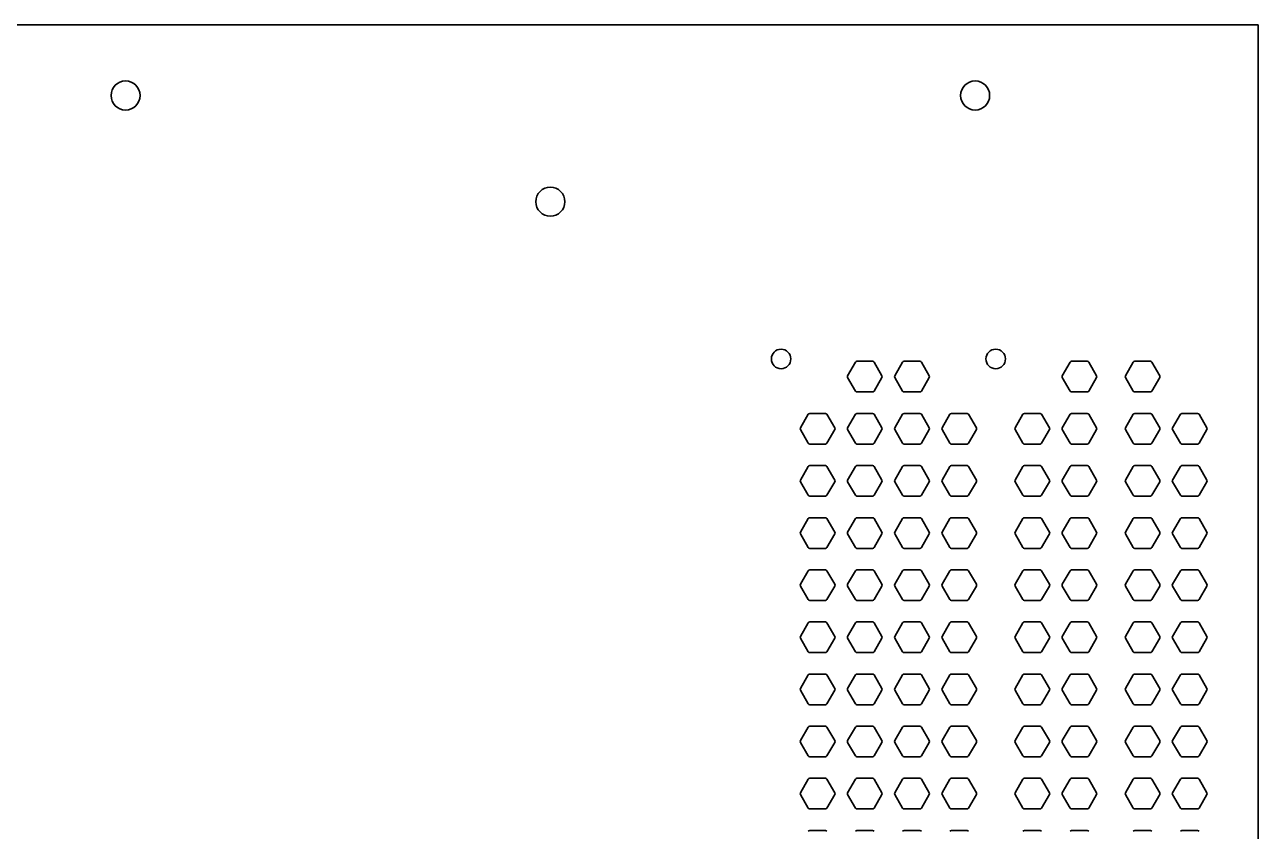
# Model space of a CAD drawing. Extents: x -697 to 0, y 0 to 458.
# Drawn here: x -348.5 to 0, y 230.2 to 458 of the extents above; entities that cross this region are included whole.
import ezdxf

# ---------------------------------------------------------------- set-up
doc = ezdxf.new("R2010")
doc.units = 0

msp = doc.modelspace()

# ---------------------------------------------------------------- linework, layer by layer
at = {"color": 7, "lineweight": 35}
for p in [(-682, 458.033808), (0, 0)]:
    msp.add_line(p, (0, 458.033808), dxfattribs=at)
at = {"color": 7, "lineweight": 35, "ltscale": 0.110566}
for p, q in [((-113.811004, 362.704289), (-116.022329, 358.874162)), ((-108.955342, 362.954289), (-113.377992, 362.954289)), ((-106.311004, 358.874162), (-108.522329, 362.704289)), ((-100.477671, 362.704289), (-102.688996, 358.874162)), ((-95.622008, 362.954289), (-100.044658, 362.954289)), ((-92.977671, 358.874162), (-95.188996, 362.704289)), ((-53.172948, 362.704289), (-55.384273, 358.874162)), ((-48.317286, 362.954289), (-52.739935, 362.954289)), ((-45.672948, 358.874162), (-47.884273, 362.70429)), ((-37.561076, 358.874162), (-35.349751, 362.704289)), ((-34.916738, 362.954289), (-30.494088, 362.954289)), ((-30.061076, 362.704289), (-27.849751, 358.874162)), ((-116.022329, 358.374162), (-113.811004, 354.544035)), ((-108.522329, 354.544035), (-106.311004, 358.374162)), ((-102.688996, 358.374162), (-100.477671, 354.544035)), ((-95.188996, 354.544035), (-92.977671, 358.374162)), ((-55.384273, 358.374162), (-53.172948, 354.544035)), ((-47.884273, 354.544035), (-45.672948, 358.374162)), ((-35.349751, 354.544035), (-37.561076, 358.374162)), ((-27.849751, 358.374162), (-30.061076, 354.544035)), ((-113.377992, 354.294035), (-108.955342, 354.294035)), ((-100.044658, 354.294035), (-95.622008, 354.294035)), ((-52.739935, 354.294035), (-48.317286, 354.294035)), ((-30.494088, 354.294035), (-34.916738, 354.294035)), ((-127.144338, 347.9815), (-129.355662, 344.151373)), ((-122.288675, 348.2315), (-126.711325, 348.2315)), ((-119.644338, 344.151373), (-121.855662, 347.9815)), ((-113.811004, 347.9815), (-116.022329, 344.151373)), ((-108.955342, 348.2315), (-113.377992, 348.2315)), ((-106.311004, 344.151373), (-108.522329, 347.9815)), ((-100.477671, 347.9815), (-102.688996, 344.151373)), ((-95.622008, 348.2315), (-100.044658, 348.2315)), ((-92.977671, 344.151373), (-95.188996, 347.9815)), ((-87.144338, 347.9815), (-89.355662, 344.151373)), ((-82.288675, 348.2315), (-86.711325, 348.2315)), ((-79.644338, 344.151373), (-81.855662, 347.9815)), ((-66.506281, 347.9815), (-68.717606, 344.151373)), ((-61.650619, 348.2315), (-66.073269, 348.2315)), ((-59.006281, 344.151373), (-61.217606, 347.9815)), ((-53.172948, 347.9815), (-55.384273, 344.151373)), ((-48.317286, 348.2315), (-52.739935, 348.2315)), ((-45.672948, 344.151373), (-47.884273, 347.9815)), ((-37.561076, 344.151373), (-35.349751, 347.9815)), ((-34.916738, 348.2315), (-30.494088, 348.2315)), ((-30.061076, 347.9815), (-27.849751, 344.151373)), ((-24.227742, 344.151373), (-22.016417, 347.9815)), ((-21.583405, 348.2315), (-17.160755, 348.2315)), ((-16.727742, 347.9815), (-14.516417, 344.151373)), ((-129.355662, 343.651373), (-127.144338, 339.821246)), ((-121.855662, 339.821246), (-119.644338, 343.651373)), ((-116.022329, 343.651373), (-113.811004, 339.821246)), ((-108.522329, 339.821246), (-106.311004, 343.651373)), ((-102.688996, 343.651373), (-100.477671, 339.821246)), ((-95.188996, 339.821246), (-92.977671, 343.651373)), ((-89.355662, 343.651373), (-87.144338, 339.821246)), ((-81.855662, 339.821246), (-79.644338, 343.651373)), ((-68.717606, 343.651373), (-66.506281, 339.821246)), ((-61.217606, 339.821246), (-59.006281, 343.651373)), ((-55.384273, 343.651373), (-53.172948, 339.821246)), ((-47.884273, 339.821246), (-45.672948, 343.651373)), ((-35.349751, 339.821246), (-37.561076, 343.651373)), ((-27.849751, 343.651373), (-30.061076, 339.821246)), ((-22.016417, 339.821246), (-24.227742, 343.651373)), ((-14.516417, 343.651373), (-16.727742, 339.821246)), ((-126.711325, 339.571246), (-122.288675, 339.571246)), ((-113.377992, 339.571246), (-108.955342, 339.571246)), ((-100.044658, 339.571246), (-95.622008, 339.571246)), ((-86.711325, 339.571246), (-82.288675, 339.571246)), ((-66.073269, 339.571246), (-61.650619, 339.571246)), ((-52.739935, 339.571246), (-48.317286, 339.571246)), ((-30.494088, 339.571246), (-34.916738, 339.571246)), ((-17.160755, 339.571246), (-21.583405, 339.571246)), ((-127.144338, 333.25871), (-129.355662, 329.428583)), ((-122.288675, 333.50871), (-126.711325, 333.50871)), ((-119.644338, 329.428583), (-121.855662, 333.25871)), ((-113.811004, 333.25871), (-116.022329, 329.428583)), ((-108.955342, 333.50871), (-113.377992, 333.50871)), ((-106.311004, 329.428583), (-108.522329, 333.25871)), ((-100.477671, 333.25871), (-102.688996, 329.428583)), ((-95.622008, 333.50871), (-100.044658, 333.50871)), ((-92.977671, 329.428583), (-95.188996, 333.25871)), ((-87.144338, 333.25871), (-89.355662, 329.428583)), ((-82.288675, 333.50871), (-86.711325, 333.50871)), ((-79.644338, 329.428583), (-81.855662, 333.25871)), ((-66.506281, 333.25871), (-68.717606, 329.428583)), ((-61.650619, 333.50871), (-66.073269, 333.50871)), ((-59.006281, 329.428583), (-61.217606, 333.25871)), ((-53.172948, 333.25871), (-55.384273, 329.428583)), ((-48.317286, 333.50871), (-52.739935, 333.50871)), ((-45.672948, 329.428583), (-47.884273, 333.25871)), ((-37.561076, 329.428583), (-35.349751, 333.25871)), ((-34.916738, 333.50871), (-30.494088, 333.50871)), ((-30.061076, 333.25871), (-27.849751, 329.428583)), ((-24.227742, 329.428583), (-22.016417, 333.25871)), ((-21.583405, 333.50871), (-17.160755, 333.50871)), ((-16.727742, 333.25871), (-14.516417, 329.428583)), ((-129.355662, 328.928583), (-127.144338, 325.098456)), ((-121.855662, 325.098456), (-119.644338, 328.928583)), ((-116.022329, 328.928583), (-113.811004, 325.098456)), ((-108.522329, 325.098456), (-106.311004, 328.928583)), ((-102.688996, 328.928583), (-100.477671, 325.098456)), ((-95.188996, 325.098456), (-92.977671, 328.928583)), ((-89.355662, 328.928583), (-87.144338, 325.098456)), ((-81.855662, 325.098456), (-79.644338, 328.928583)), ((-68.717606, 328.928583), (-66.506281, 325.098456)), ((-61.217606, 325.098456), (-59.006281, 328.928583)), ((-55.384273, 328.928583), (-53.172948, 325.098456)), ((-47.884273, 325.098456), (-45.672948, 328.928583)), ((-35.349751, 325.098456), (-37.561076, 328.928583)), ((-27.849751, 328.928583), (-30.061076, 325.098456)), ((-22.016417, 325.098456), (-24.227742, 328.928583)), ((-14.516417, 328.928583), (-16.727742, 325.098456)), ((-126.711325, 324.848456), (-122.288675, 324.848456)), ((-113.377992, 324.848456), (-108.955342, 324.848456)), ((-100.044658, 324.848456), (-95.622008, 324.848456)), ((-86.711325, 324.848456), (-82.288675, 324.848456)), ((-66.073269, 324.848456), (-61.650619, 324.848456)), ((-52.739935, 324.848456), (-48.317286, 324.848456)), ((-30.494088, 324.848456), (-34.916738, 324.848456)), ((-17.160755, 324.848456), (-21.583405, 324.848456)), ((-127.144338, 318.53592), (-129.355662, 314.705793)), ((-122.288675, 318.78592), (-126.711325, 318.78592)), ((-119.644338, 314.705793), (-121.855662, 318.53592)), ((-113.811004, 318.53592), (-116.022329, 314.705793)), ((-108.955342, 318.78592), (-113.377992, 318.78592)), ((-106.311004, 314.705793), (-108.522329, 318.53592)), ((-100.477671, 318.53592), (-102.688996, 314.705793)), ((-95.622008, 318.78592), (-100.044658, 318.78592)), ((-92.977671, 314.705793), (-95.188996, 318.53592)), ((-87.144338, 318.53592), (-89.355662, 314.705793)), ((-82.288675, 318.78592), (-86.711325, 318.78592)), ((-79.644338, 314.705793), (-81.855662, 318.53592)), ((-66.506281, 318.53592), (-68.717606, 314.705793)), ((-61.650619, 318.78592), (-66.073269, 318.78592)), ((-59.006281, 314.705793), (-61.217606, 318.53592)), ((-53.172948, 318.53592), (-55.384273, 314.705793)), ((-48.317286, 318.78592), (-52.739935, 318.78592)), ((-45.672948, 314.705793), (-47.884273, 318.53592)), ((-37.561076, 314.705793), (-35.349751, 318.53592)), ((-34.916738, 318.78592), (-30.494088, 318.78592)), ((-30.061076, 318.53592), (-27.849751, 314.705793)), ((-24.227742, 314.705793), (-22.016417, 318.53592)), ((-21.583405, 318.78592), (-17.160755, 318.78592)), ((-16.727742, 318.53592), (-14.516417, 314.705793)), ((-129.355662, 314.205793), (-127.144338, 310.375666)), ((-121.855662, 310.375666), (-119.644338, 314.205793)), ((-116.022329, 314.205793), (-113.811004, 310.375666)), ((-108.522329, 310.375666), (-106.311004, 314.205793)), ((-102.688996, 314.205793), (-100.477671, 310.375666)), ((-95.188996, 310.375666), (-92.977671, 314.205793)), ((-89.355662, 314.205793), (-87.144338, 310.375666)), ((-81.855662, 310.375666), (-79.644338, 314.205793)), ((-68.717606, 314.205793), (-66.506281, 310.375666)), ((-61.217606, 310.375666), (-59.006281, 314.205793)), ((-55.384273, 314.205793), (-53.172948, 310.375666)), ((-47.884273, 310.375666), (-45.672948, 314.205793)), ((-35.349751, 310.375666), (-37.561076, 314.205793)), ((-27.849751, 314.205793), (-30.061076, 310.375666)), ((-22.016417, 310.375666), (-24.227742, 314.205793)), ((-14.516417, 314.205793), (-16.727742, 310.375666)), ((-126.711325, 310.125666), (-122.288675, 310.125666)), ((-113.377992, 310.125666), (-108.955342, 310.125666)), ((-100.044658, 310.125666), (-95.622008, 310.125666)), ((-86.711325, 310.125666), (-82.288675, 310.125666)), ((-66.073269, 310.125666), (-61.650619, 310.125666)), ((-52.739935, 310.125666), (-48.317286, 310.125666)), ((-30.494088, 310.125666), (-34.916738, 310.125666)), ((-17.160755, 310.125666), (-21.583405, 310.125666)), ((-127.144338, 303.813131), (-129.355662, 299.983004)), ((-122.288675, 304.063131), (-126.711325, 304.063131)), ((-119.644338, 299.983004), (-121.855662, 303.813131)), ((-113.811004, 303.813131), (-116.022329, 299.983004)), ((-108.955342, 304.063131), (-113.377992, 304.063131)), ((-106.311004, 299.983004), (-108.522329, 303.813131)), ((-100.477671, 303.813131), (-102.688996, 299.983004)), ((-95.622008, 304.063131), (-100.044658, 304.063131)), ((-92.977671, 299.983004), (-95.188996, 303.813131)), ((-87.144338, 303.813131), (-89.355662, 299.983004)), ((-82.288675, 304.063131), (-86.711325, 304.063131)), ((-79.644338, 299.983004), (-81.855662, 303.813131)), ((-66.506281, 303.813131), (-68.717606, 299.983004)), ((-61.650619, 304.063131), (-66.073269, 304.063131)), ((-59.006281, 299.983004), (-61.217606, 303.813131)), ((-53.172948, 303.813131), (-55.384273, 299.983004)), ((-48.317286, 304.063131), (-52.739935, 304.063131)), ((-45.672948, 299.983004), (-47.884273, 303.813131)), ((-37.561076, 299.983004), (-35.349751, 303.813131)), ((-34.916738, 304.063131), (-30.494088, 304.063131)), ((-30.061076, 303.813131), (-27.849751, 299.983004)), ((-24.227742, 299.983004), (-22.016417, 303.813131)), ((-21.583405, 304.063131), (-17.160755, 304.063131)), ((-16.727742, 303.813131), (-14.516417, 299.983004)), ((-129.355662, 299.483004), (-127.144338, 295.652877)), ((-121.855662, 295.652877), (-119.644338, 299.483004)), ((-116.022329, 299.483004), (-113.811004, 295.652877)), ((-108.522329, 295.652877), (-106.311004, 299.483004)), ((-102.688996, 299.483004), (-100.477671, 295.652877)), ((-95.188996, 295.652877), (-92.977671, 299.483004)), ((-89.355662, 299.483004), (-87.144338, 295.652877)), ((-81.855662, 295.652877), (-79.644338, 299.483004)), ((-68.717606, 299.483004), (-66.506281, 295.652877)), ((-61.217606, 295.652877), (-59.006281, 299.483004)), ((-55.384273, 299.483004), (-53.172948, 295.652877)), ((-47.884273, 295.652877), (-45.672948, 299.483004)), ((-35.349751, 295.652877), (-37.561076, 299.483004)), ((-27.849751, 299.483004), (-30.061076, 295.652877)), ((-22.016417, 295.652877), (-24.227742, 299.483004)), ((-14.516417, 299.483004), (-16.727742, 295.652877)), ((-126.711325, 295.402877), (-122.288675, 295.402877)), ((-113.377992, 295.402877), (-108.955342, 295.402877)), ((-100.044658, 295.402877), (-95.622008, 295.402877)), ((-86.711325, 295.402877), (-82.288675, 295.402877)), ((-66.073269, 295.402877), (-61.650619, 295.402877)), ((-52.739935, 295.402877), (-48.317286, 295.402877)), ((-30.494088, 295.402877), (-34.916738, 295.402877)), ((-17.160755, 295.402877), (-21.583405, 295.402877)), ((-122.288675, 289.340341), (-126.711325, 289.340341)), ((-108.955342, 289.340341), (-113.377992, 289.340341)), ((-95.622008, 289.340341), (-100.044658, 289.340341)), ((-82.288675, 289.340341), (-86.711325, 289.340341)), ((-61.650619, 289.340341), (-66.073269, 289.340341)), ((-48.317286, 289.340341), (-52.739935, 289.340341)), ((-34.916738, 289.340341), (-30.494088, 289.340341)), ((-21.583405, 289.340341), (-17.160755, 289.340341)), ((-127.144338, 289.090341), (-129.355662, 285.260214)), ((-119.644338, 285.260214), (-121.855662, 289.090341)), ((-113.811004, 289.090341), (-116.022329, 285.260214)), ((-106.311004, 285.260214), (-108.522329, 289.090341)), ((-100.477671, 289.090341), (-102.688996, 285.260214)), ((-92.977671, 285.260214), (-95.188996, 289.090341)), ((-87.144338, 289.090341), (-89.355662, 285.260214)), ((-79.644338, 285.260214), (-81.855662, 289.090341)), ((-66.506281, 289.090341), (-68.717606, 285.260214)), ((-59.006281, 285.260214), (-61.217606, 289.090341)), ((-53.172948, 289.090341), (-55.384273, 285.260214)), ((-45.672948, 285.260214), (-47.884273, 289.090341)), ((-37.561076, 285.260214), (-35.349751, 289.090341)), ((-30.061076, 289.090341), (-27.849751, 285.260214)), ((-24.227742, 285.260214), (-22.016417, 289.090341)), ((-16.727742, 289.090341), (-14.516417, 285.260214)), ((-129.355662, 284.760214), (-127.144338, 280.930087)), ((-121.855662, 280.930087), (-119.644338, 284.760214)), ((-116.022329, 284.760214), (-113.811004, 280.930087)), ((-108.522329, 280.930087), (-106.311004, 284.760214)), ((-102.688996, 284.760214), (-100.477671, 280.930087)), ((-95.188996, 280.930087), (-92.977671, 284.760214)), ((-89.355662, 284.760214), (-87.144338, 280.930087)), ((-81.855662, 280.930087), (-79.644338, 284.760214)), ((-68.717606, 284.760214), (-66.506281, 280.930087)), ((-61.217606, 280.930087), (-59.006281, 284.760214)), ((-55.384273, 284.760214), (-53.172948, 280.930087)), ((-47.884273, 280.930087), (-45.672948, 284.760214)), ((-35.349751, 280.930087), (-37.561076, 284.760214)), ((-27.849751, 284.760214), (-30.061076, 280.930087)), ((-22.016417, 280.930087), (-24.227742, 284.760214)), ((-14.516417, 284.760214), (-16.727742, 280.930087)), ((-126.711325, 280.680087), (-122.288675, 280.680087)), ((-113.377992, 280.680087), (-108.955342, 280.680087)), ((-100.044658, 280.680087), (-95.622008, 280.680087)), ((-86.711325, 280.680087), (-82.288675, 280.680087)), ((-66.073269, 280.680087), (-61.650619, 280.680087)), ((-52.739935, 280.680087), (-48.317286, 280.680087)), ((-30.494088, 280.680087), (-34.916738, 280.680087)), ((-17.160755, 280.680087), (-21.583405, 280.680087)), ((-127.144338, 274.367551), (-129.355662, 270.537424)), ((-122.288675, 274.617551), (-126.711325, 274.617551)), ((-119.644338, 270.537424), (-121.855662, 274.367551)), ((-113.811004, 274.367551), (-116.022329, 270.537424)), ((-108.955342, 274.617551), (-113.377992, 274.617551)), ((-106.311004, 270.537424), (-108.522329, 274.367551)), ((-100.477671, 274.367551), (-102.688996, 270.537424)), ((-95.622008, 274.617551), (-100.044658, 274.617551)), ((-92.977671, 270.537424), (-95.188996, 274.367551)), ((-87.144338, 274.367551), (-89.355662, 270.537424)), ((-82.288675, 274.617551), (-86.711325, 274.617551)), ((-79.644338, 270.537424), (-81.855662, 274.367551)), ((-66.506281, 274.367551), (-68.717606, 270.537424)), ((-61.650619, 274.617551), (-66.073269, 274.617551)), ((-59.006281, 270.537424), (-61.217606, 274.367551)), ((-53.172948, 274.367551), (-55.384273, 270.537424)), ((-48.317286, 274.617551), (-52.739935, 274.617551)), ((-45.672948, 270.537424), (-47.884273, 274.367551)), ((-37.561076, 270.537424), (-35.349751, 274.367551)), ((-34.916738, 274.617551), (-30.494088, 274.617551)), ((-30.061076, 274.367551), (-27.849751, 270.537424)), ((-24.227742, 270.537424), (-22.016417, 274.367551)), ((-21.583405, 274.617551), (-17.160755, 274.617551)), ((-16.727742, 274.367551), (-14.516417, 270.537424)), ((-129.355662, 270.037424), (-127.144338, 266.207297)), ((-121.855662, 266.207297), (-119.644338, 270.037424)), ((-116.022329, 270.037424), (-113.811004, 266.207297)), ((-108.522329, 266.207297), (-106.311004, 270.037424)), ((-102.688996, 270.037424), (-100.477671, 266.207297)), ((-95.188996, 266.207297), (-92.977671, 270.037424)), ((-89.355662, 270.037424), (-87.144338, 266.207297)), ((-81.855662, 266.207297), (-79.644338, 270.037424)), ((-68.717606, 270.037424), (-66.506281, 266.207297)), ((-61.217606, 266.207297), (-59.006281, 270.037424)), ((-55.384273, 270.037424), (-53.172948, 266.207297)), ((-47.884273, 266.207297), (-45.672948, 270.037424)), ((-35.349751, 266.207297), (-37.561076, 270.037424)), ((-27.849751, 270.037424), (-30.061076, 266.207297)), ((-22.016417, 266.207297), (-24.227742, 270.037424)), ((-14.516417, 270.037424), (-16.727742, 266.207297)), ((-126.711325, 265.957297), (-122.288675, 265.957297)), ((-113.377992, 265.957297), (-108.955342, 265.957297)), ((-100.044658, 265.957297), (-95.622008, 265.957297)), ((-86.711325, 265.957297), (-82.288675, 265.957297)), ((-66.073269, 265.957297), (-61.650619, 265.957297)), ((-52.739935, 265.957297), (-48.317286, 265.957297)), ((-30.494088, 265.957297), (-34.916738, 265.957297)), ((-17.160755, 265.957297), (-21.583405, 265.957297)), ((-127.144338, 259.644762), (-129.355662, 255.814635)), ((-122.288675, 259.894762), (-126.711325, 259.894762)), ((-119.644338, 255.814635), (-121.855662, 259.644762)), ((-113.811004, 259.644762), (-116.022329, 255.814635)), ((-108.955342, 259.894762), (-113.377992, 259.894762)), ((-106.311004, 255.814635), (-108.522329, 259.644762)), ((-100.477671, 259.644762), (-102.688996, 255.814635)), ((-95.622008, 259.894762), (-100.044658, 259.894762)), ((-92.977671, 255.814635), (-95.188996, 259.644762)), ((-87.144338, 259.644762), (-89.355662, 255.814635)), ((-82.288675, 259.894762), (-86.711325, 259.894762)), ((-79.644338, 255.814635), (-81.855662, 259.644762)), ((-66.506281, 259.644762), (-68.717606, 255.814635)), ((-61.650619, 259.894762), (-66.073269, 259.894762)), ((-59.006281, 255.814635), (-61.217606, 259.644762)), ((-53.172948, 259.644762), (-55.384273, 255.814635)), ((-48.317286, 259.894762), (-52.739935, 259.894762)), ((-45.672948, 255.814635), (-47.884273, 259.644762)), ((-37.561076, 255.814635), (-35.349751, 259.644762)), ((-34.916738, 259.894762), (-30.494088, 259.894762)), ((-30.061076, 259.644762), (-27.849751, 255.814635)), ((-24.227742, 255.814635), (-22.016417, 259.644762)), ((-21.583405, 259.894762), (-17.160755, 259.894762)), ((-16.727742, 259.644762), (-14.516417, 255.814635)), ((-129.355662, 255.314635), (-127.144338, 251.484508)), ((-121.855662, 251.484508), (-119.644338, 255.314635)), ((-116.022329, 255.314635), (-113.811004, 251.484508)), ((-108.522329, 251.484508), (-106.311004, 255.314635)), ((-102.688996, 255.314635), (-100.477671, 251.484508)), ((-95.188996, 251.484508), (-92.977671, 255.314635)), ((-89.355662, 255.314635), (-87.144338, 251.484508)), ((-81.855662, 251.484508), (-79.644338, 255.314635)), ((-68.717606, 255.314635), (-66.506281, 251.484508)), ((-61.217606, 251.484508), (-59.006281, 255.314635)), ((-55.384273, 255.314635), (-53.172948, 251.484508)), ((-47.884273, 251.484508), (-45.672948, 255.314635)), ((-35.349751, 251.484508), (-37.561076, 255.314635)), ((-27.849751, 255.314635), (-30.061076, 251.484508)), ((-22.016417, 251.484508), (-24.227742, 255.314635)), ((-14.516417, 255.314635), (-16.727742, 251.484508)), ((-126.711325, 251.234508), (-122.288675, 251.234508)), ((-113.377992, 251.234508), (-108.955342, 251.234508)), ((-100.044658, 251.234508), (-95.622008, 251.234508)), ((-86.711325, 251.234508), (-82.288675, 251.234508)), ((-66.073269, 251.234508), (-61.650619, 251.234508)), ((-52.739935, 251.234508), (-48.317286, 251.234508)), ((-30.494088, 251.234508), (-34.916738, 251.234508)), ((-17.160755, 251.234508), (-21.583405, 251.234508)), ((-127.144338, 244.921972), (-129.355662, 241.091845)), ((-122.288675, 245.171972), (-126.711325, 245.171972)), ((-119.644338, 241.091845), (-121.855662, 244.921972)), ((-113.811004, 244.921972), (-116.022329, 241.091845)), ((-108.955342, 245.171972), (-113.377992, 245.171972)), ((-106.311004, 241.091845), (-108.522329, 244.921972)), ((-100.477671, 244.921972), (-102.688996, 241.091845)), ((-95.622008, 245.171972), (-100.044658, 245.171972)), ((-92.977671, 241.091845), (-95.188996, 244.921972)), ((-87.144338, 244.921972), (-89.355662, 241.091845)), ((-82.288675, 245.171972), (-86.711325, 245.171972)), ((-79.644338, 241.091845), (-81.855662, 244.921972)), ((-66.506281, 244.921972), (-68.717606, 241.091845)), ((-61.650619, 245.171972), (-66.073269, 245.171972)), ((-59.006281, 241.091845), (-61.217606, 244.921972)), ((-53.172948, 244.921972), (-55.384273, 241.091845)), ((-48.317286, 245.171972), (-52.739935, 245.171972)), ((-45.672948, 241.091845), (-47.884273, 244.921972)), ((-37.561076, 241.091845), (-35.349751, 244.921972)), ((-34.916738, 245.171972), (-30.494088, 245.171972)), ((-30.061076, 244.921972), (-27.849751, 241.091845)), ((-24.227742, 241.091845), (-22.016417, 244.921972)), ((-21.583405, 245.171972), (-17.160755, 245.171972)), ((-16.727742, 244.921972), (-14.516417, 241.091845)), ((-129.355662, 240.591845), (-127.144338, 236.761718)), ((-121.855662, 236.761718), (-119.644338, 240.591845)), ((-116.022329, 240.591845), (-113.811004, 236.761718)), ((-108.522329, 236.761718), (-106.311004, 240.591845)), ((-102.688996, 240.591845), (-100.477671, 236.761718)), ((-95.188996, 236.761718), (-92.977671, 240.591845)), ((-89.355662, 240.591845), (-87.144338, 236.761718)), ((-81.855662, 236.761718), (-79.644338, 240.591845)), ((-68.717606, 240.591845), (-66.506281, 236.761718)), ((-61.217606, 236.761718), (-59.006281, 240.591845)), ((-55.384273, 240.591845), (-53.172948, 236.761718)), ((-47.884273, 236.761718), (-45.672948, 240.591845)), ((-35.349751, 236.761718), (-37.561076, 240.591845)), ((-27.849751, 240.591845), (-30.061076, 236.761718)), ((-22.016417, 236.761718), (-24.227742, 240.591845)), ((-14.516417, 240.591845), (-16.727742, 236.761718)), ((-126.711325, 236.511718), (-122.288675, 236.511718)), ((-113.377992, 236.511718), (-108.955342, 236.511718)), ((-100.044658, 236.511718), (-95.622008, 236.511718)), ((-86.711325, 236.511718), (-82.288675, 236.511718)), ((-66.073269, 236.511718), (-61.650619, 236.511718)), ((-52.739935, 236.511718), (-48.317286, 236.511718)), ((-30.494088, 236.511718), (-34.916738, 236.511718)), ((-17.160755, 236.511718), (-21.583405, 236.511718)), ((-122.288675, 230.449182), (-126.711325, 230.449182)), ((-108.955342, 230.449182), (-113.377992, 230.449182)), ((-95.622008, 230.449182), (-100.044658, 230.449182)), ((-82.288675, 230.449182), (-86.711325, 230.449182)), ((-61.650619, 230.449182), (-66.073269, 230.449182)), ((-48.317286, 230.449182), (-52.739935, 230.449182)), ((-34.916738, 230.449182), (-30.494088, 230.449182)), ((-21.583405, 230.449182), (-17.160755, 230.449182))]:
    msp.add_line(p, q, dxfattribs=at)
at = {"color": 7, "lineweight": 35}
for centre, radius in [((-320, 438.033808), 4.1), ((-80, 438.033808), 4.1), ((-200, 408.033808), 4.1), ((-134.819028, 363.624162), 2.750005), ((-74.180972, 363.624162), 2.750005)]:
    msp.add_circle(centre, radius, dxfattribs=at)
for centre, radius, start, end in [((-113.377991, 362.454288), 0.500001, 90.000097, 149.999903), ((-108.955343, 362.454288), 0.500001, 30.000097, 89.999903), ((-100.044657, 362.454288), 0.500001, 90.000097, 149.999903), ((-95.622009, 362.454288), 0.500001, 30.000097, 89.999903), ((-52.73974, 362.453951), 0.500338, 90.022352, 149.977648), ((-48.317481, 362.453951), 0.500338, 30.022352, 89.977648), ((-34.916514, 362.453901), 0.500388, 90.025656, 149.974344), ((-30.494312, 362.453901), 0.500388, 30.025656, 89.974344), ((-115.589315, 358.624162), 0.500001, 150.000097, 209.999903), ((-106.744019, 358.624162), 0.500001, 330.000097, 29.999903), ((-102.255981, 358.624162), 0.500001, 150.000097, 209.999903), ((-93.410685, 358.624162), 0.500001, 330.000097, 29.999903), ((-54.95087, 358.624162), 0.500338, 150.022352, 209.977648), ((-46.106351, 358.624162), 0.500338, 330.022352, 29.977648), ((-37.127615, 358.624162), 0.500388, 150.025656, 209.974344), ((-28.283211, 358.624162), 0.500388, 330.025656, 29.974344), ((-113.377991, 354.794037), 0.500001, 210.000097, 269.999903), ((-108.955343, 354.794037), 0.500001, 270.000097, 329.999903), ((-100.044657, 354.794037), 0.500001, 210.000097, 269.999903), ((-95.622009, 354.794037), 0.500001, 270.000097, 329.999903), ((-52.73974, 354.794374), 0.500338, 210.022352, 269.977648), ((-48.317481, 354.794374), 0.500338, 270.022352, 329.977648), ((-34.916514, 354.794424), 0.500388, 210.025656, 269.974344), ((-30.494312, 354.794424), 0.500388, 270.025656, 329.974344), ((-126.711324, 347.731498), 0.500001, 90.000097, 149.999903), ((-122.288676, 347.731498), 0.500001, 30.000097, 89.999903), ((-113.377991, 347.731498), 0.500001, 90.000097, 149.999903), ((-108.955343, 347.731498), 0.500001, 30.000097, 89.999903), ((-100.044657, 347.731498), 0.500001, 90.000097, 149.999903), ((-95.622009, 347.731498), 0.500001, 30.000097, 89.999903), ((-86.711324, 347.731498), 0.500001, 90.000097, 149.999903), ((-82.288676, 347.731498), 0.500001, 30.000097, 89.999903), ((-66.073074, 347.731162), 0.500338, 90.022352, 149.977648), ((-61.650814, 347.731162), 0.500338, 30.022352, 89.977648), ((-52.73974, 347.731162), 0.500338, 90.022352, 149.977648), ((-48.317481, 347.731162), 0.500338, 30.022352, 89.977648), ((-34.916514, 347.731112), 0.500388, 90.025656, 149.974344), ((-30.494312, 347.731112), 0.500388, 30.025656, 89.974344), ((-21.583181, 347.731112), 0.500388, 90.025656, 149.974344), ((-17.160979, 347.731112), 0.500388, 30.025656, 89.974344), ((-128.922648, 343.901373), 0.500001, 150.000097, 209.999903), ((-120.077352, 343.901373), 0.500001, 330.000097, 29.999903), ((-115.589315, 343.901373), 0.500001, 150.000097, 209.999903), ((-106.744019, 343.901373), 0.500001, 330.000097, 29.999903), ((-102.255981, 343.901373), 0.500001, 150.000097, 209.999903), ((-93.410685, 343.901373), 0.500001, 330.000097, 29.999903), ((-88.922648, 343.901373), 0.500001, 150.000097, 209.999903), ((-80.077352, 343.901373), 0.500001, 330.000097, 29.999903), ((-68.284203, 343.901373), 0.500338, 150.022352, 209.977648), ((-59.439685, 343.901373), 0.500338, 330.022352, 29.977648), ((-54.95087, 343.901373), 0.500338, 150.022352, 209.977648), ((-46.106351, 343.901373), 0.500338, 330.022352, 29.977648), ((-37.127615, 343.901373), 0.500388, 150.025656, 209.974344), ((-28.283211, 343.901373), 0.500388, 330.025656, 29.974344), ((-23.794281, 343.901373), 0.500388, 150.025656, 209.974344), ((-14.949878, 343.901373), 0.500388, 330.025656, 29.974344), ((-126.711324, 340.071247), 0.500001, 210.000097, 269.999903), ((-122.288676, 340.071247), 0.500001, 270.000097, 329.999903), ((-113.377991, 340.071247), 0.500001, 210.000097, 269.999903), ((-108.955343, 340.071247), 0.500001, 270.000097, 329.999903), ((-100.044657, 340.071247), 0.500001, 210.000097, 269.999903), ((-95.622009, 340.071247), 0.500001, 270.000097, 329.999903), ((-86.711324, 340.071247), 0.500001, 210.000097, 269.999903), ((-82.288676, 340.071247), 0.500001, 270.000097, 329.999903), ((-66.073074, 340.071584), 0.500338, 210.022352, 269.977648), ((-61.650814, 340.071584), 0.500338, 270.022352, 329.977648), ((-52.73974, 340.071584), 0.500338, 210.022352, 269.977648), ((-48.317481, 340.071584), 0.500338, 270.022352, 329.977648), ((-34.916514, 340.071634), 0.500388, 210.025656, 269.974344), ((-30.494312, 340.071634), 0.500388, 270.025656, 329.974344), ((-21.583181, 340.071634), 0.500388, 210.025656, 269.974344), ((-17.160979, 340.071634), 0.500388, 270.025656, 329.974344), ((-126.711324, 333.008709), 0.500001, 90.000097, 149.999903), ((-122.288676, 333.008709), 0.500001, 30.000097, 89.999903), ((-113.377991, 333.008709), 0.500001, 90.000097, 149.999903), ((-108.955343, 333.008709), 0.500001, 30.000097, 89.999903), ((-100.044657, 333.008709), 0.500001, 90.000097, 149.999903), ((-95.622009, 333.008709), 0.500001, 30.000097, 89.999903), ((-86.711324, 333.008709), 0.500001, 90.000097, 149.999903), ((-82.288676, 333.008709), 0.500001, 30.000097, 89.999903), ((-66.073074, 333.008372), 0.500338, 90.022352, 149.977648), ((-61.650814, 333.008372), 0.500338, 30.022352, 89.977648), ((-52.73974, 333.008372), 0.500338, 90.022352, 149.977648), ((-48.317481, 333.008372), 0.500338, 30.022352, 89.977648), ((-34.916514, 333.008322), 0.500388, 90.025656, 149.974344), ((-30.494312, 333.008322), 0.500388, 30.025656, 89.974344), ((-21.583181, 333.008322), 0.500388, 90.025656, 149.974344), ((-17.160979, 333.008322), 0.500388, 30.025656, 89.974344), ((-128.922648, 329.178583), 0.500001, 150.000097, 209.999903), ((-120.077352, 329.178583), 0.500001, 330.000097, 29.999903), ((-115.589315, 329.178583), 0.500001, 150.000097, 209.999903), ((-106.744019, 329.178583), 0.500001, 330.000097, 29.999903), ((-102.255981, 329.178583), 0.500001, 150.000097, 209.999903), ((-93.410685, 329.178583), 0.500001, 330.000097, 29.999903), ((-88.922648, 329.178583), 0.500001, 150.000097, 209.999903), ((-80.077352, 329.178583), 0.500001, 330.000097, 29.999903), ((-68.284203, 329.178583), 0.500338, 150.022352, 209.977648), ((-59.439685, 329.178583), 0.500338, 330.022352, 29.977648), ((-54.95087, 329.178583), 0.500338, 150.022352, 209.977648), ((-46.106351, 329.178583), 0.500338, 330.022352, 29.977648), ((-37.127615, 329.178583), 0.500388, 150.025656, 209.974344), ((-28.283211, 329.178583), 0.500388, 330.025656, 29.974344), ((-23.794281, 329.178583), 0.500388, 150.025656, 209.974344), ((-14.949878, 329.178583), 0.500388, 330.025656, 29.974344), ((-126.711324, 325.348458), 0.500001, 210.000097, 269.999903), ((-122.288676, 325.348458), 0.500001, 270.000097, 329.999903), ((-113.377991, 325.348458), 0.500001, 210.000097, 269.999903), ((-108.955343, 325.348458), 0.500001, 270.000097, 329.999903), ((-100.044657, 325.348458), 0.500001, 210.000097, 269.999903), ((-95.622009, 325.348458), 0.500001, 270.000097, 329.999903), ((-86.711324, 325.348458), 0.500001, 210.000097, 269.999903), ((-82.288676, 325.348458), 0.500001, 270.000097, 329.999903), ((-66.073074, 325.348794), 0.500338, 210.022352, 269.977648), ((-61.650814, 325.348794), 0.500338, 270.022352, 329.977648), ((-52.73974, 325.348794), 0.500338, 210.022352, 269.977648), ((-48.317481, 325.348794), 0.500338, 270.022352, 329.977648), ((-34.916514, 325.348844), 0.500388, 210.025656, 269.974344), ((-30.494312, 325.348844), 0.500388, 270.025656, 329.974344), ((-21.583181, 325.348844), 0.500388, 210.025656, 269.974344), ((-17.160979, 325.348844), 0.500388, 270.025656, 329.974344), ((-126.711324, 318.285919), 0.500001, 90.000097, 149.999903), ((-122.288676, 318.285919), 0.500001, 30.000097, 89.999903), ((-113.377991, 318.285919), 0.500001, 90.000097, 149.999903), ((-108.955343, 318.285919), 0.500001, 30.000097, 89.999903), ((-100.044657, 318.285919), 0.500001, 90.000097, 149.999903), ((-95.622009, 318.285919), 0.500001, 30.000097, 89.999903), ((-86.711324, 318.285919), 0.500001, 90.000097, 149.999903), ((-82.288676, 318.285919), 0.500001, 30.000097, 89.999903), ((-66.073074, 318.285582), 0.500338, 90.022352, 149.977648), ((-61.650814, 318.285582), 0.500338, 30.022352, 89.977648), ((-52.73974, 318.285582), 0.500338, 90.022352, 149.977648), ((-48.317481, 318.285582), 0.500338, 30.022352, 89.977648), ((-34.916514, 318.285532), 0.500388, 90.025656, 149.974344), ((-30.494312, 318.285532), 0.500388, 30.025656, 89.974344), ((-21.583181, 318.285532), 0.500388, 90.025656, 149.974344), ((-17.160979, 318.285532), 0.500388, 30.025656, 89.974344), ((-128.922648, 314.455793), 0.500001, 150.000097, 209.999903), ((-120.077352, 314.455793), 0.500001, 330.000097, 29.999903), ((-115.589315, 314.455793), 0.500001, 150.000097, 209.999903), ((-106.744019, 314.455793), 0.500001, 330.000097, 29.999903), ((-102.255981, 314.455793), 0.500001, 150.000097, 209.999903), ((-93.410685, 314.455793), 0.500001, 330.000097, 29.999903), ((-88.922648, 314.455793), 0.500001, 150.000097, 209.999903), ((-80.077352, 314.455793), 0.500001, 330.000097, 29.999903), ((-68.284203, 314.455793), 0.500338, 150.022352, 209.977648), ((-59.439685, 314.455793), 0.500338, 330.022352, 29.977648), ((-54.95087, 314.455793), 0.500338, 150.022352, 209.977648), ((-46.106351, 314.455793), 0.500338, 330.022352, 29.977648), ((-37.127615, 314.455793), 0.500388, 150.025656, 209.974344), ((-28.283211, 314.455793), 0.500388, 330.025656, 29.974344), ((-23.794281, 314.455793), 0.500388, 150.025656, 209.974344), ((-14.949878, 314.455793), 0.500388, 330.025656, 29.974344), ((-126.711324, 310.625668), 0.500001, 210.000097, 269.999903), ((-122.288676, 310.625668), 0.500001, 270.000097, 329.999903), ((-113.377991, 310.625668), 0.500001, 210.000097, 269.999903), ((-108.955343, 310.625668), 0.500001, 270.000097, 329.999903), ((-100.044657, 310.625668), 0.500001, 210.000097, 269.999903), ((-95.622009, 310.625668), 0.500001, 270.000097, 329.999903), ((-86.711324, 310.625668), 0.500001, 210.000097, 269.999903), ((-82.288676, 310.625668), 0.500001, 270.000097, 329.999903), ((-66.073074, 310.626005), 0.500338, 210.022352, 269.977648), ((-61.650814, 310.626005), 0.500338, 270.022352, 329.977648), ((-52.73974, 310.626005), 0.500338, 210.022352, 269.977648), ((-48.317481, 310.626005), 0.500338, 270.022352, 329.977648), ((-34.916514, 310.626055), 0.500388, 210.025656, 269.974344), ((-30.494312, 310.626055), 0.500388, 270.025656, 329.974344), ((-21.583181, 310.626055), 0.500388, 210.025656, 269.974344), ((-17.160979, 310.626055), 0.500388, 270.025656, 329.974344), ((-126.711324, 303.563129), 0.500001, 90.000097, 149.999903), ((-122.288676, 303.563129), 0.500001, 30.000097, 89.999903), ((-113.377991, 303.563129), 0.500001, 90.000097, 149.999903), ((-108.955343, 303.563129), 0.500001, 30.000097, 89.999903), ((-100.044657, 303.563129), 0.500001, 90.000097, 149.999903), ((-95.622009, 303.563129), 0.500001, 30.000097, 89.999903), ((-86.711324, 303.563129), 0.500001, 90.000097, 149.999903), ((-82.288676, 303.563129), 0.500001, 30.000097, 89.999903), ((-66.073074, 303.562793), 0.500338, 90.022352, 149.977648), ((-61.650814, 303.562793), 0.500338, 30.022352, 89.977648), ((-52.73974, 303.562793), 0.500338, 90.022352, 149.977648), ((-48.317481, 303.562793), 0.500338, 30.022352, 89.977648), ((-34.916514, 303.562743), 0.500388, 90.025656, 149.974344), ((-30.494312, 303.562743), 0.500388, 30.025656, 89.974344), ((-21.583181, 303.562743), 0.500388, 90.025656, 149.974344), ((-17.160979, 303.562743), 0.500388, 30.025656, 89.974344), ((-128.922648, 299.733004), 0.500001, 150.000097, 209.999903), ((-120.077352, 299.733004), 0.500001, 330.000097, 29.999903), ((-115.589315, 299.733004), 0.500001, 150.000097, 209.999903), ((-106.744019, 299.733004), 0.500001, 330.000097, 29.999903), ((-102.255981, 299.733004), 0.500001, 150.000097, 209.999903), ((-93.410685, 299.733004), 0.500001, 330.000097, 29.999903), ((-88.922648, 299.733004), 0.500001, 150.000097, 209.999903), ((-80.077352, 299.733004), 0.500001, 330.000097, 29.999903), ((-68.284203, 299.733004), 0.500338, 150.022352, 209.977648), ((-59.439685, 299.733004), 0.500338, 330.022352, 29.977648), ((-54.95087, 299.733004), 0.500338, 150.022352, 209.977648), ((-46.106351, 299.733004), 0.500338, 330.022352, 29.977648), ((-37.127615, 299.733004), 0.500388, 150.025656, 209.974344), ((-28.283211, 299.733004), 0.500388, 330.025656, 29.974344), ((-23.794281, 299.733004), 0.500388, 150.025656, 209.974344), ((-14.949878, 299.733004), 0.500388, 330.025656, 29.974344), ((-126.711324, 295.902878), 0.500001, 210.000097, 269.999903), ((-122.288676, 295.902878), 0.500001, 270.000097, 329.999903), ((-113.377991, 295.902878), 0.500001, 210.000097, 269.999903), ((-108.955343, 295.902878), 0.500001, 270.000097, 329.999903), ((-100.044657, 295.902878), 0.500001, 210.000097, 269.999903), ((-95.622009, 295.902878), 0.500001, 270.000097, 329.999903), ((-86.711324, 295.902878), 0.500001, 210.000097, 269.999903), ((-82.288676, 295.902878), 0.500001, 270.000097, 329.999903), ((-66.073074, 295.903215), 0.500338, 210.022352, 269.977648), ((-61.650814, 295.903215), 0.500338, 270.022352, 329.977648), ((-52.73974, 295.903215), 0.500338, 210.022352, 269.977648), ((-48.317481, 295.903215), 0.500338, 270.022352, 329.977648), ((-34.916514, 295.903265), 0.500388, 210.025656, 269.974344), ((-30.494312, 295.903265), 0.500388, 270.025656, 329.974344), ((-21.583181, 295.903265), 0.500388, 210.025656, 269.974344), ((-17.160979, 295.903265), 0.500388, 270.025656, 329.974344), ((-126.711324, 288.84034), 0.500001, 90.000097, 149.999903), ((-122.288676, 288.84034), 0.500001, 30.000097, 89.999903), ((-113.377991, 288.84034), 0.500001, 90.000097, 149.999903), ((-108.955343, 288.84034), 0.500001, 30.000097, 89.999903), ((-100.044657, 288.84034), 0.500001, 90.000097, 149.999903), ((-95.622009, 288.84034), 0.500001, 30.000097, 89.999903), ((-86.711324, 288.84034), 0.500001, 90.000097, 149.999903), ((-82.288676, 288.84034), 0.500001, 30.000097, 89.999903), ((-66.073074, 288.840003), 0.500338, 90.022352, 149.977648), ((-61.650814, 288.840003), 0.500338, 30.022352, 89.977648), ((-52.73974, 288.840003), 0.500338, 90.022352, 149.977648), ((-48.317481, 288.840003), 0.500338, 30.022352, 89.977648), ((-34.916514, 288.839953), 0.500388, 90.025656, 149.974344), ((-30.494312, 288.839953), 0.500388, 30.025656, 89.974344), ((-21.583181, 288.839953), 0.500388, 90.025656, 149.974344), ((-17.160979, 288.839953), 0.500388, 30.025656, 89.974344), ((-128.922648, 285.010214), 0.500001, 150.000097, 209.999903), ((-120.077352, 285.010214), 0.500001, 330.000097, 29.999903), ((-115.589315, 285.010214), 0.500001, 150.000097, 209.999903), ((-106.744019, 285.010214), 0.500001, 330.000097, 29.999903), ((-102.255981, 285.010214), 0.500001, 150.000097, 209.999903), ((-93.410685, 285.010214), 0.500001, 330.000097, 29.999903), ((-88.922648, 285.010214), 0.500001, 150.000097, 209.999903), ((-80.077352, 285.010214), 0.500001, 330.000097, 29.999903), ((-68.284203, 285.010214), 0.500338, 150.022352, 209.977648), ((-59.439685, 285.010214), 0.500338, 330.022352, 29.977648), ((-54.95087, 285.010214), 0.500338, 150.022352, 209.977648), ((-46.106351, 285.010214), 0.500338, 330.022352, 29.977648), ((-37.127615, 285.010214), 0.500388, 150.025656, 209.974344), ((-28.283211, 285.010214), 0.500388, 330.025656, 29.974344), ((-23.794281, 285.010214), 0.500388, 150.025656, 209.974344), ((-14.949878, 285.010214), 0.500388, 330.025656, 29.974344), ((-126.711324, 281.180089), 0.500001, 210.000097, 269.999903), ((-122.288676, 281.180089), 0.500001, 270.000097, 329.999903), ((-113.377991, 281.180089), 0.500001, 210.000097, 269.999903), ((-108.955343, 281.180089), 0.500001, 270.000097, 329.999903), ((-100.044657, 281.180089), 0.500001, 210.000097, 269.999903), ((-95.622009, 281.180089), 0.500001, 270.000097, 329.999903), ((-86.711324, 281.180089), 0.500001, 210.000097, 269.999903), ((-82.288676, 281.180089), 0.500001, 270.000097, 329.999903), ((-66.073074, 281.180425), 0.500338, 210.022352, 269.977648), ((-61.650814, 281.180425), 0.500338, 270.022352, 329.977648), ((-52.73974, 281.180425), 0.500338, 210.022352, 269.977648), ((-48.317481, 281.180425), 0.500338, 270.022352, 329.977648), ((-34.916514, 281.180475), 0.500388, 210.025656, 269.974344), ((-30.494312, 281.180475), 0.500388, 270.025656, 329.974344), ((-21.583181, 281.180475), 0.500388, 210.025656, 269.974344), ((-17.160979, 281.180475), 0.500388, 270.025656, 329.974344), ((-126.711324, 274.11755), 0.500001, 90.000097, 149.999903), ((-122.288676, 274.11755), 0.500001, 30.000097, 89.999903), ((-113.377991, 274.11755), 0.500001, 90.000097, 149.999903), ((-108.955343, 274.11755), 0.500001, 30.000097, 89.999903), ((-100.044657, 274.11755), 0.500001, 90.000097, 149.999903), ((-95.622009, 274.11755), 0.500001, 30.000097, 89.999903), ((-86.711324, 274.11755), 0.500001, 90.000097, 149.999903), ((-82.288676, 274.11755), 0.500001, 30.000097, 89.999903), ((-66.073074, 274.117213), 0.500338, 90.022352, 149.977648), ((-61.650814, 274.117213), 0.500338, 30.022352, 89.977648), ((-52.73974, 274.117213), 0.500338, 90.022352, 149.977648), ((-48.317481, 274.117213), 0.500338, 30.022352, 89.977648), ((-34.916514, 274.117163), 0.500388, 90.025656, 149.974344), ((-30.494312, 274.117163), 0.500388, 30.025656, 89.974344), ((-21.583181, 274.117163), 0.500388, 90.025656, 149.974344), ((-17.160979, 274.117163), 0.500388, 30.025656, 89.974344), ((-128.922648, 270.287424), 0.500001, 150.000097, 209.999903), ((-120.077352, 270.287424), 0.500001, 330.000097, 29.999903), ((-115.589315, 270.287424), 0.500001, 150.000097, 209.999903), ((-106.744019, 270.287424), 0.500001, 330.000097, 29.999903), ((-102.255981, 270.287424), 0.500001, 150.000097, 209.999903), ((-93.410685, 270.287424), 0.500001, 330.000097, 29.999903), ((-88.922648, 270.287424), 0.500001, 150.000097, 209.999903), ((-80.077352, 270.287424), 0.500001, 330.000097, 29.999903), ((-68.284203, 270.287424), 0.500338, 150.022352, 209.977648), ((-59.439685, 270.287424), 0.500338, 330.022352, 29.977648), ((-54.95087, 270.287424), 0.500338, 150.022352, 209.977648), ((-46.106351, 270.287424), 0.500338, 330.022352, 29.977648), ((-37.127615, 270.287424), 0.500388, 150.025656, 209.974344), ((-28.283211, 270.287424), 0.500388, 330.025656, 29.974344), ((-23.794281, 270.287424), 0.500388, 150.025656, 209.974344), ((-14.949878, 270.287424), 0.500388, 330.025656, 29.974344), ((-126.711324, 266.457299), 0.500001, 210.000097, 269.999903), ((-122.288676, 266.457299), 0.500001, 270.000097, 329.999903), ((-113.377991, 266.457299), 0.500001, 210.000097, 269.999903), ((-108.955343, 266.457299), 0.500001, 270.000097, 329.999903), ((-100.044657, 266.457299), 0.500001, 210.000097, 269.999903), ((-95.622009, 266.457299), 0.500001, 270.000097, 329.999903), ((-86.711324, 266.457299), 0.500001, 210.000097, 269.999903), ((-82.288676, 266.457299), 0.500001, 270.000097, 329.999903), ((-66.073074, 266.457636), 0.500338, 210.022352, 269.977648), ((-61.650814, 266.457636), 0.500338, 270.022352, 329.977648), ((-52.73974, 266.457636), 0.500338, 210.022352, 269.977648), ((-48.317481, 266.457636), 0.500338, 270.022352, 329.977648), ((-34.916514, 266.457686), 0.500388, 210.025656, 269.974344), ((-30.494312, 266.457686), 0.500388, 270.025656, 329.974344), ((-21.583181, 266.457686), 0.500388, 210.025656, 269.974344), ((-17.160979, 266.457686), 0.500388, 270.025656, 329.974344), ((-126.711324, 259.39476), 0.500001, 90.000097, 149.999903), ((-122.288676, 259.39476), 0.500001, 30.000097, 89.999903), ((-113.377991, 259.39476), 0.500001, 90.000097, 149.999903), ((-108.955343, 259.39476), 0.500001, 30.000097, 89.999903), ((-100.044657, 259.39476), 0.500001, 90.000097, 149.999903), ((-95.622009, 259.39476), 0.500001, 30.000097, 89.999903), ((-86.711324, 259.39476), 0.500001, 90.000097, 149.999903), ((-82.288676, 259.39476), 0.500001, 30.000097, 89.999903), ((-66.073074, 259.394424), 0.500338, 90.022352, 149.977648), ((-61.650814, 259.394424), 0.500338, 30.022352, 89.977648), ((-52.73974, 259.394424), 0.500338, 90.022352, 149.977648), ((-48.317481, 259.394424), 0.500338, 30.022352, 89.977648), ((-34.916514, 259.394374), 0.500388, 90.025656, 149.974344), ((-30.494312, 259.394374), 0.500388, 30.025656, 89.974344), ((-21.583181, 259.394374), 0.500388, 90.025656, 149.974344), ((-17.160979, 259.394374), 0.500388, 30.025656, 89.974344), ((-128.922648, 255.564635), 0.500001, 150.000097, 209.999903), ((-120.077352, 255.564635), 0.500001, 330.000097, 29.999903), ((-115.589315, 255.564635), 0.500001, 150.000097, 209.999903), ((-106.744019, 255.564635), 0.500001, 330.000097, 29.999903), ((-102.255981, 255.564635), 0.500001, 150.000097, 209.999903), ((-93.410685, 255.564635), 0.500001, 330.000097, 29.999903), ((-88.922648, 255.564635), 0.500001, 150.000097, 209.999903), ((-80.077352, 255.564635), 0.500001, 330.000097, 29.999903), ((-68.284203, 255.564635), 0.500338, 150.022352, 209.977648), ((-59.439685, 255.564635), 0.500338, 330.022352, 29.977648), ((-54.95087, 255.564635), 0.500338, 150.022352, 209.977648), ((-46.106351, 255.564635), 0.500338, 330.022352, 29.977648), ((-37.127615, 255.564635), 0.500388, 150.025656, 209.974344), ((-28.283211, 255.564635), 0.500388, 330.025656, 29.974344), ((-23.794281, 255.564635), 0.500388, 150.025656, 209.974344), ((-14.949878, 255.564635), 0.500388, 330.025656, 29.974344), ((-126.711324, 251.734509), 0.500001, 210.000097, 269.999903), ((-122.288676, 251.734509), 0.500001, 270.000097, 329.999903), ((-113.377991, 251.734509), 0.500001, 210.000097, 269.999903), ((-108.955343, 251.734509), 0.500001, 270.000097, 329.999903), ((-100.044657, 251.734509), 0.500001, 210.000097, 269.999903), ((-95.622009, 251.734509), 0.500001, 270.000097, 329.999903), ((-86.711324, 251.734509), 0.500001, 210.000097, 269.999903), ((-82.288676, 251.734509), 0.500001, 270.000097, 329.999903), ((-66.073074, 251.734846), 0.500338, 210.022352, 269.977648), ((-61.650814, 251.734846), 0.500338, 270.022352, 329.977648), ((-52.73974, 251.734846), 0.500338, 210.022352, 269.977648), ((-48.317481, 251.734846), 0.500338, 270.022352, 329.977648), ((-34.916514, 251.734896), 0.500388, 210.025656, 269.974344), ((-30.494312, 251.734896), 0.500388, 270.025656, 329.974344), ((-21.583181, 251.734896), 0.500388, 210.025656, 269.974344), ((-17.160979, 251.734896), 0.500388, 270.025656, 329.974344), ((-126.711324, 244.671971), 0.500001, 90.000097, 149.999903), ((-122.288676, 244.671971), 0.500001, 30.000097, 89.999903), ((-113.377991, 244.671971), 0.500001, 90.000097, 149.999903), ((-108.955343, 244.671971), 0.500001, 30.000097, 89.999903), ((-100.044657, 244.671971), 0.500001, 90.000097, 149.999903), ((-95.622009, 244.671971), 0.500001, 30.000097, 89.999903), ((-86.711324, 244.671971), 0.500001, 90.000097, 149.999903), ((-82.288676, 244.671971), 0.500001, 30.000097, 89.999903), ((-66.073074, 244.671634), 0.500338, 90.022352, 149.977648), ((-61.650814, 244.671634), 0.500338, 30.022352, 89.977648), ((-52.73974, 244.671634), 0.500338, 90.022352, 149.977648), ((-48.317481, 244.671634), 0.500338, 30.022352, 89.977648), ((-34.916514, 244.671584), 0.500388, 90.025656, 149.974344), ((-30.494312, 244.671584), 0.500388, 30.025656, 89.974344), ((-21.583181, 244.671584), 0.500388, 90.025656, 149.974344), ((-17.160979, 244.671584), 0.500388, 30.025656, 89.974344), ((-128.922648, 240.841845), 0.500001, 150.000097, 209.999903), ((-120.077352, 240.841845), 0.500001, 330.000097, 29.999903), ((-115.589315, 240.841845), 0.500001, 150.000097, 209.999903), ((-106.744019, 240.841845), 0.500001, 330.000097, 29.999903), ((-102.255981, 240.841845), 0.500001, 150.000097, 209.999903), ((-93.410685, 240.841845), 0.500001, 330.000097, 29.999903), ((-88.922648, 240.841845), 0.500001, 150.000097, 209.999903), ((-80.077352, 240.841845), 0.500001, 330.000097, 29.999903), ((-68.284203, 240.841845), 0.500338, 150.022352, 209.977648), ((-59.439685, 240.841845), 0.500338, 330.022352, 29.977648), ((-54.95087, 240.841845), 0.500338, 150.022352, 209.977648), ((-46.106351, 240.841845), 0.500338, 330.022352, 29.977648), ((-37.127615, 240.841845), 0.500388, 150.025656, 209.974344), ((-28.283211, 240.841845), 0.500388, 330.025656, 29.974344), ((-23.794281, 240.841845), 0.500388, 150.025656, 209.974344), ((-14.949878, 240.841845), 0.500388, 330.025656, 29.974344), ((-126.711324, 237.01172), 0.500001, 210.000097, 269.999903), ((-122.288676, 237.01172), 0.500001, 270.000097, 329.999903), ((-113.377991, 237.01172), 0.500001, 210.000097, 269.999903), ((-108.955343, 237.01172), 0.500001, 270.000097, 329.999903), ((-100.044657, 237.01172), 0.500001, 210.000097, 269.999903), ((-95.622009, 237.01172), 0.500001, 270.000097, 329.999903), ((-86.711324, 237.01172), 0.500001, 210.000097, 269.999903), ((-82.288676, 237.01172), 0.500001, 270.000097, 329.999903), ((-66.073074, 237.012056), 0.500338, 210.022352, 269.977648), ((-61.650814, 237.012056), 0.500338, 270.022352, 329.977648), ((-52.73974, 237.012056), 0.500338, 210.022352, 269.977648), ((-48.317481, 237.012056), 0.500338, 270.022352, 329.977648), ((-34.916514, 237.012106), 0.500388, 210.025656, 269.974344), ((-30.494312, 237.012106), 0.500388, 270.025656, 329.974344), ((-21.583181, 237.012106), 0.500388, 210.025656, 269.974344), ((-17.160979, 237.012106), 0.500388, 270.025656, 329.974344), ((-126.711324, 229.949181), 0.500001, 90.000097, 149.999903), ((-122.288676, 229.949181), 0.500001, 30.000097, 89.999903), ((-113.377991, 229.949181), 0.500001, 90.000097, 149.999903), ((-108.955343, 229.949181), 0.500001, 30.000097, 89.999903), ((-100.044657, 229.949181), 0.500001, 90.000097, 149.999903), ((-95.622009, 229.949181), 0.500001, 30.000097, 89.999903), ((-86.711324, 229.949181), 0.500001, 90.000097, 149.999903), ((-82.288676, 229.949181), 0.500001, 30.000097, 89.999903), ((-66.073074, 229.948844), 0.500338, 90.022352, 149.977648), ((-61.650814, 229.948844), 0.500338, 30.022352, 89.977648), ((-52.73974, 229.948844), 0.500338, 90.022352, 149.977648), ((-48.317481, 229.948844), 0.500338, 30.022352, 89.977648), ((-34.916514, 229.948794), 0.500388, 90.025656, 149.974344), ((-30.494312, 229.948794), 0.500388, 30.025656, 89.974344), ((-21.583181, 229.948794), 0.500388, 90.025656, 149.974344), ((-17.160979, 229.948794), 0.500388, 30.025656, 89.974344)]:
    msp.add_arc(centre, radius, start, end, dxfattribs=at)

doc.saveas('drawing.dxf')
